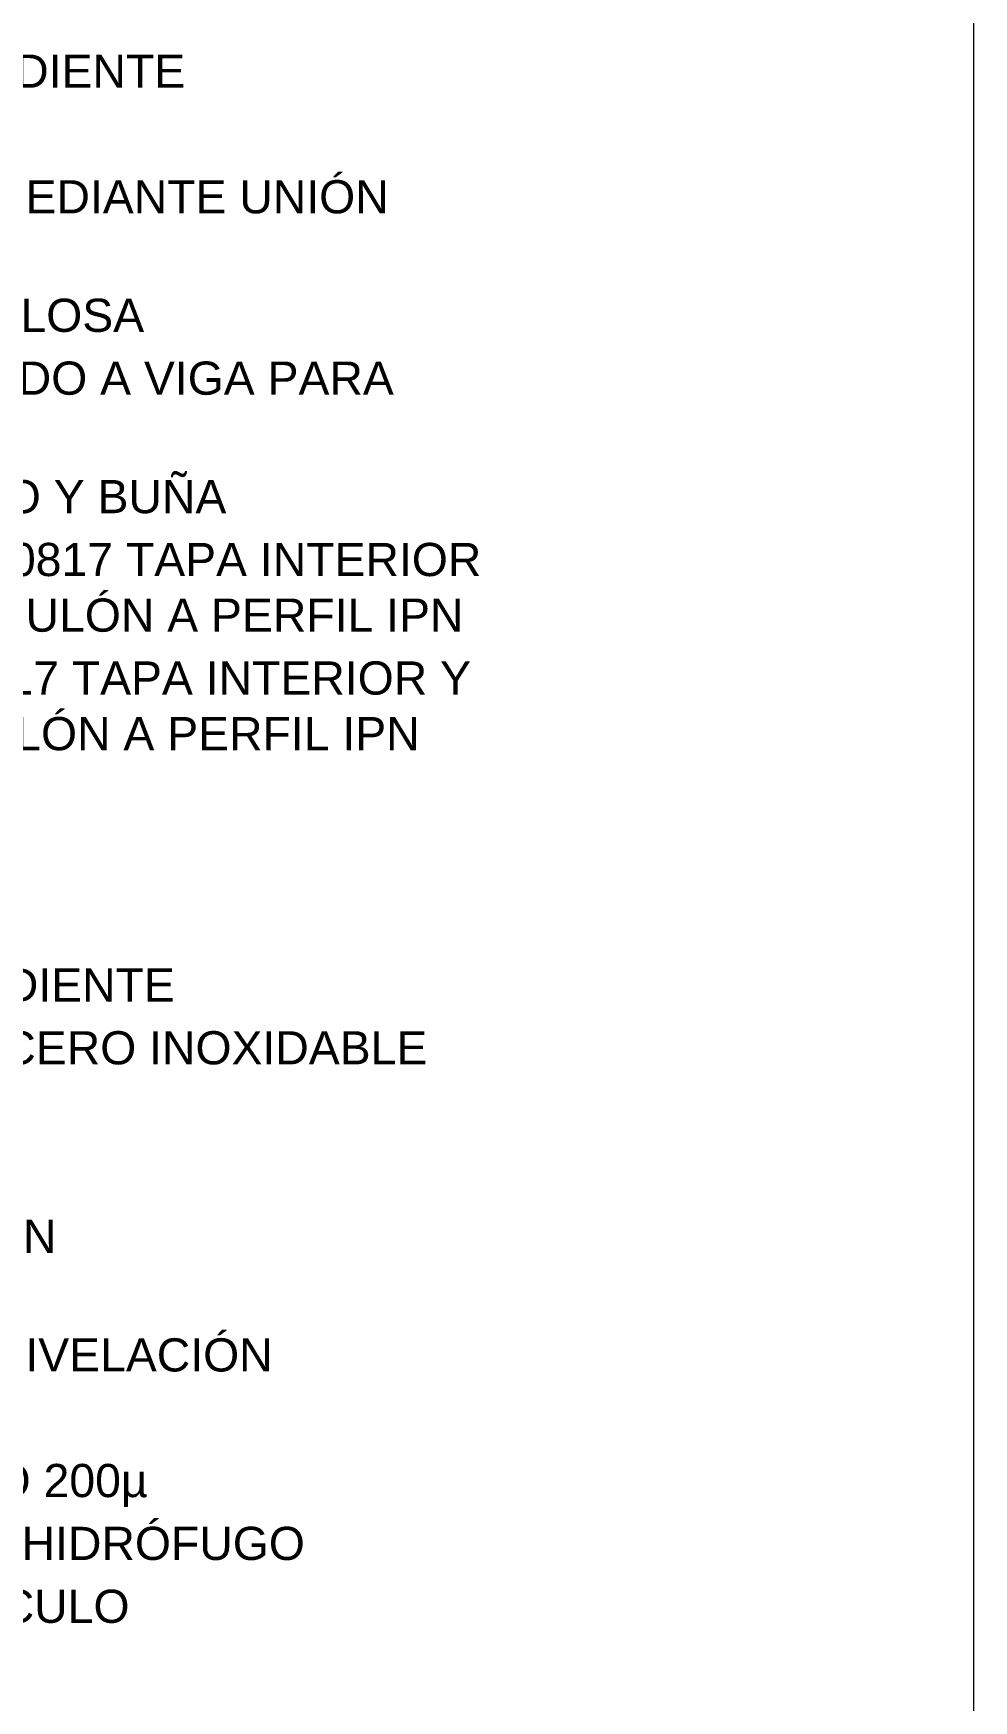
# Model space of a CAD drawing. Header units: millimetres. Extents: x 0 to 297, y 0 to 420.
# Drawn here: x 251.4 to 297, y 82 to 162.9 of the extents above; entities that cross this region are included whole.
import ezdxf

# ---------------------------------------------------------------- set-up
doc = ezdxf.new("R2010")
doc.units = ezdxf.units.MM
doc.layers.add('0-MARCO-A3', color=8, linetype='Continuous')
doc.layers.add('3-REFERENCIAS', color=7, linetype='Continuous')
doc.styles.add('ARIAL', font='arial.ttf')

msp = doc.modelspace()

# ---------------------------------------------------------------- linework, layer by layer
at = {"layer": '0-MARCO-A3', "lineweight": 0}
msp.add_lwpolyline([(0, 420), (297, 420), (297, 0), (0, 0)], close=True, dxfattribs=at)

# ---------------------------------------------------------------- texts
at = {"layer": '3-REFERENCIAS', "color": 7, "style": 'ARIAL'}
for s, p in [('PERFIL Z BUÑA EN CIELORRASO INDEPENDIENTE', (203.998, 160.254)), ('VIGA IPN 180 CON ANCLAJE A COLUMNA MEDIANTE UNIÓN', (203.998, 154.156)), ('PLACA COLABORANTE GALVADECK PARA LOSA', (203.998, 148.405)), ('PERFIL C CON BANDA DE NEOPRENO FIJADO A VIGA PARA', (203.998, 145.354)), ('ZINGUERIA A MEDIDA PARA CERRAMIENTO Y BUÑA', (203.998, 139.604)), ('FRENTE INTEGRAL: TRAVESAÑO CON MT-0817 TAPA INTERIOR', (203.998, 136.553)), ('Y MT-0819 TAPA EXTERIOR. ANCLAJE DE BULÓN A PERFIL IPN', (203.998, 133.853)), ('FRENTE INTEGRAL: COLUMNA CON MT-0817 TAPA INTERIOR Y', (203.998, 130.802)), ('MT-0819 TAPA EXTERIOR. ANCLAJE DE BULÓN A PERFIL IPN', (203.998, 128.103)), ('ZINGUERIA A MEDIDA ALFEIZAR CON PENDIENTE', (203.998, 115.903)), ('BARANDA POSAPIE PARA PROTECCIÓN ACERO INOXIDABLE', (203.998, 112.856)), ('PLATABANDA PARA ANCLAJE A FUNDACIÓN', (203.998, 103.703)), ('TUERCA / CONTRATUERCA / TUERCA DE NIVELACIÓN', (203.998, 97.952)), ('SEPARADOR DE SUELO FILM POLIETILENO 200µ', (203.998, 91.855)), ('CARPETA HIDRÓFUGA MCI + 10% ADITIVO HIDRÓFUGO', (203.998, 88.804)), ('ZAPATA DE H° A° ARMADURA SEGÚN CÁLCULO', (203.998, 85.753))]:
    msp.add_text(s, height=1.61025, dxfattribs=at).set_placement(p)

doc.saveas('drawing.dxf')
